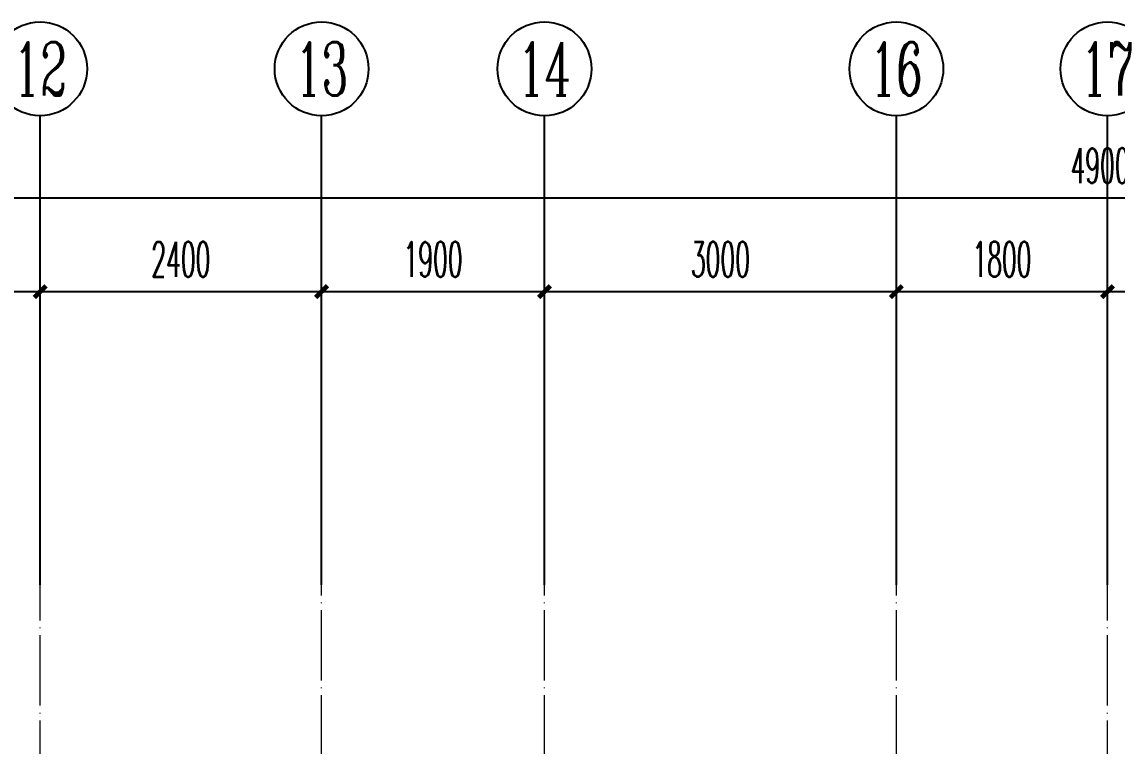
# Model space of a CAD drawing. Extents: x 27938 to 1042331, y -235042 to 1535213.
# Drawn here: x 697561 to 706899, y 531415 to 537590 of the extents above; entities that cross this region are included whole.
import ezdxf
from ezdxf.enums import TextEntityAlignment as Align

# ---------------------------------------------------------------- set-up
doc = ezdxf.new("R2010")
doc.units = 0
doc.header["$LTSCALE"] = 1000
doc.header["$MEASUREMENT"] = 0
doc.linetypes.add('DOTE', pattern=[2.42, 2, -0.2, 0.02, -0.2])
for name, color, linetype in [('3.5方案汇报，与郭总、侯月琴确定户型_t8$0$2020.03.04 -1安徽标准化洋房户型(UA）_t8_t8$0$看线', 154, 'Continuous'), ('AXIS', 3, 'Continuous'), ('AXIS_TEXT', 4, 'Continuous')]:
    doc.layers.add(name, color=color, linetype=linetype)
doc.layers.add('DOTE', color=19, linetype='DOTE', lineweight=9)
doc.styles.add('_TCH_AXIS', font='COMPLEX', dxfattribs={"bigfont": 'GBCBIG'})
doc.styles.add('_TCH_DIM_T3', font='SIMPLEX.shx', dxfattribs={"width": 0.494118, "bigfont": 'GBCBIG.shx'})
doc.styles.add('COMPLEX', font='COMPLEX')
doc.dimstyles.new('_TCH_ARCH&&100', dxfattribs={"dimtxt": 297.5, "dimasz": 100, "dimexe": 250, "dimexo": 300, "dimgap": 126.25, "dimtad": 1, "dimdec": 0, "dimzin": 0, "dimdsep": 46, "dimtxsty": '_TCH_DIM_T3', "dimblk": 'ARCHTICK', "dimcen": 0.09, "dimclrt": 4, "dimazin": 2, "dimtfac": 1, "dimtdec": 0, "dimtix": 1, "dimtmove": 2, "dimatfit": 3, "dimfxl": 1, "dimtolj": 1, "dimtzin": 0, "dimarcsym": 0})

# ---------------------------------------------------------------- blocks, each defined once
blk = doc.blocks.new('GFDGDGRDGRDG')
at = {"layer": 'DOTE', "linetype": 'DOTE', "ltscale": 0.3}
for p, q in [((590893.7, 360558.3), (590893.7, 376108.3)), ((593293.7, 368758.3), (593293.7, 376108.3)), ((595193.7, 368758.3), (595193.7, 376108.3)), ((598193.7, 368758.3), (598193.7, 376108.3)), ((599993.7, 360558.3), (599993.7, 376108.3))]:
    blk.add_line(p, q, dxfattribs=at)
blk = doc.blocks.new('_ArchTick')
at = {"color": 0, "linetype": 'ByBlock', "const_width": 0.4}
blk.add_lwpolyline([(-0.5, -0.5), (0.5, 0.5)], dxfattribs=at)
blk = doc.blocks.new('*D718')
at = {"layer": 'AXIS', "color": 0, "lineweight": -2}
for p, q in [((706816.6, 533090.4), (706816.6, 535540.4)), ((708616.6, 533090.4), (708616.6, 535540.4)), ((706816.6, 535290.4), (708616.6, 535290.4))]:
    blk.add_line(p, q, dxfattribs=at)
at = {"layer": 'Defpoints', "color": 0}
for p in [(708616.6, 535290.4), (706816.6, 532790.4), (708616.6, 532790.4)]:
    blk.add_point(p, dxfattribs=at)
at = {"layer": 'AXIS', "color": 0, "lineweight": -2, "xscale": 100, "yscale": 100, "zscale": 100, "rotation": 180}
blk.add_blockref('_ArchTick', (706816.6, 535290.4), dxfattribs=at)
at = {"layer": 'AXIS', "color": 0, "lineweight": -2, "xscale": 100, "yscale": 100, "zscale": 100}
blk.add_blockref('_ArchTick', (708616.6, 535290.4), dxfattribs=at)
at = {"layer": 'AXIS', "color": 4, "insert": (707716.6, 535565.4), "char_height": 297.5, "attachment_point": 5, "style": '_TCH_DIM_T3'}
blk.add_mtext('\\A1;1800', dxfattribs=at)
blk = doc.blocks.new('*D759')
at = {"layer": 'AXIS', "color": 0, "lineweight": -2}
for p, q in [((696016.6, 533090.4), (696016.6, 535540.4)), ((697716.6, 533090.4), (697716.6, 535540.4)), ((696016.6, 535290.4), (697716.6, 535290.4))]:
    blk.add_line(p, q, dxfattribs=at)
at = {"layer": 'Defpoints', "color": 0}
for p in [(697716.6, 535290.4), (696016.6, 532790.4), (697716.6, 532790.4)]:
    blk.add_point(p, dxfattribs=at)
at = {"layer": 'AXIS', "color": 0, "lineweight": -2, "xscale": 100, "yscale": 100, "zscale": 100, "rotation": 180}
blk.add_blockref('_ArchTick', (696016.6, 535290.4), dxfattribs=at)
at = {"layer": 'AXIS', "color": 0, "lineweight": -2, "xscale": 100, "yscale": 100, "zscale": 100}
blk.add_blockref('_ArchTick', (697716.6, 535290.4), dxfattribs=at)
at = {"layer": 'AXIS', "color": 4, "insert": (696866.6, 535565.4), "char_height": 297.5, "attachment_point": 5, "style": '_TCH_DIM_T3'}
blk.add_mtext('\\A1;1700', dxfattribs=at)
blk = doc.blocks.new('*D760')
at = {"layer": 'AXIS', "color": 0, "lineweight": -2}
for p, q in [((697716.6, 533090.4), (697716.6, 535540.4)), ((700116.6, 533090.4), (700116.6, 535540.4)), ((697716.6, 535290.4), (700116.6, 535290.4))]:
    blk.add_line(p, q, dxfattribs=at)
at = {"layer": 'Defpoints', "color": 0}
for p in [(700116.6, 535290.4), (697716.6, 532790.4), (700116.6, 532790.4)]:
    blk.add_point(p, dxfattribs=at)
at = {"layer": 'AXIS', "color": 0, "lineweight": -2, "xscale": 100, "yscale": 100, "zscale": 100, "rotation": 180}
blk.add_blockref('_ArchTick', (697716.6, 535290.4), dxfattribs=at)
at = {"layer": 'AXIS', "color": 0, "lineweight": -2, "xscale": 100, "yscale": 100, "zscale": 100}
blk.add_blockref('_ArchTick', (700116.6, 535290.4), dxfattribs=at)
at = {"layer": 'AXIS', "color": 4, "insert": (698916.6, 535565.4), "char_height": 297.5, "attachment_point": 5, "style": '_TCH_DIM_T3'}
blk.add_mtext('\\A1;2400', dxfattribs=at)
blk = doc.blocks.new('*D761')
at = {"layer": 'AXIS', "color": 0, "lineweight": -2}
for p, q in [((700116.6, 533090.4), (700116.6, 535540.4)), ((702016.6, 533090.4), (702016.6, 535540.4)), ((700116.6, 535290.4), (702016.6, 535290.4))]:
    blk.add_line(p, q, dxfattribs=at)
at = {"layer": 'Defpoints', "color": 0}
for p in [(702016.6, 535290.4), (700116.6, 532790.4), (702016.6, 532790.4)]:
    blk.add_point(p, dxfattribs=at)
at = {"layer": 'AXIS', "color": 0, "lineweight": -2, "xscale": 100, "yscale": 100, "zscale": 100, "rotation": 180}
blk.add_blockref('_ArchTick', (700116.6, 535290.4), dxfattribs=at)
at = {"layer": 'AXIS', "color": 0, "lineweight": -2, "xscale": 100, "yscale": 100, "zscale": 100}
blk.add_blockref('_ArchTick', (702016.6, 535290.4), dxfattribs=at)
at = {"layer": 'AXIS', "color": 4, "insert": (701066.6, 535565.4), "char_height": 297.5, "attachment_point": 5, "style": '_TCH_DIM_T3'}
blk.add_mtext('\\A1;1900', dxfattribs=at)
blk = doc.blocks.new('*D762')
at = {"layer": 'AXIS', "color": 0, "lineweight": -2}
for p, q in [((702016.6, 533090.4), (702016.6, 535540.4)), ((705016.6, 533090.4), (705016.6, 535540.4)), ((702016.6, 535290.4), (705016.6, 535290.4))]:
    blk.add_line(p, q, dxfattribs=at)
at = {"layer": 'Defpoints', "color": 0}
for p in [(705016.6, 535290.4), (702016.6, 532790.4), (705016.6, 532790.4)]:
    blk.add_point(p, dxfattribs=at)
at = {"layer": 'AXIS', "color": 0, "lineweight": -2, "xscale": 100, "yscale": 100, "zscale": 100, "rotation": 180}
blk.add_blockref('_ArchTick', (702016.6, 535290.4), dxfattribs=at)
at = {"layer": 'AXIS', "color": 0, "lineweight": -2, "xscale": 100, "yscale": 100, "zscale": 100}
blk.add_blockref('_ArchTick', (705016.6, 535290.4), dxfattribs=at)
at = {"layer": 'AXIS', "color": 4, "insert": (703516.6, 535565.4), "char_height": 297.5, "attachment_point": 5, "style": '_TCH_DIM_T3'}
blk.add_mtext('\\A1;3000', dxfattribs=at)
blk = doc.blocks.new('*D763')
at = {"layer": 'AXIS', "color": 0, "lineweight": -2}
for p, q in [((705016.6, 533090.4), (705016.6, 535540.4)), ((706816.6, 533090.4), (706816.6, 535540.4)), ((705016.6, 535290.4), (706816.6, 535290.4))]:
    blk.add_line(p, q, dxfattribs=at)
at = {"layer": 'Defpoints', "color": 0}
for p in [(706816.6, 535290.4), (705016.6, 532790.4), (706816.6, 532790.4)]:
    blk.add_point(p, dxfattribs=at)
at = {"layer": 'AXIS', "color": 0, "lineweight": -2, "xscale": 100, "yscale": 100, "zscale": 100, "rotation": 180}
blk.add_blockref('_ArchTick', (705016.6, 535290.4), dxfattribs=at)
at = {"layer": 'AXIS', "color": 0, "lineweight": -2, "xscale": 100, "yscale": 100, "zscale": 100}
blk.add_blockref('_ArchTick', (706816.6, 535290.4), dxfattribs=at)
at = {"layer": 'AXIS', "color": 4, "insert": (705916.6, 535565.4), "char_height": 297.5, "attachment_point": 5, "style": '_TCH_DIM_T3'}
blk.add_mtext('\\A1;1800', dxfattribs=at)
blk = doc.blocks.new('*D764')
at = {"layer": 'AXIS', "color": 0, "lineweight": -2}
for p, q in [((682316.6, 533090.4), (682316.6, 536340.4)), ((731316.6, 533090.4), (731316.6, 536340.4)), ((682316.6, 536090.4), (731316.6, 536090.4))]:
    blk.add_line(p, q, dxfattribs=at)
at = {"layer": 'Defpoints', "color": 0}
for p in [(731316.6, 536090.4), (682316.6, 532790.4), (731316.6, 532790.4)]:
    blk.add_point(p, dxfattribs=at)
at = {"layer": 'AXIS', "color": 0, "lineweight": -2, "xscale": 100, "yscale": 100, "zscale": 100, "rotation": 180}
blk.add_blockref('_ArchTick', (682316.6, 536090.4), dxfattribs=at)
at = {"layer": 'AXIS', "color": 0, "lineweight": -2, "xscale": 100, "yscale": 100, "zscale": 100}
blk.add_blockref('_ArchTick', (731316.6, 536090.4), dxfattribs=at)
at = {"layer": 'AXIS', "color": 4, "insert": (706816.6, 536365.4), "char_height": 297.5, "attachment_point": 5, "style": '_TCH_DIM_T3'}
blk.add_mtext('\\A1;49000', dxfattribs=at)
blk = doc.blocks.new('_AXISO')
blk.add_circle((0, 0), 0.5)
at = {"layer": 'AXIS_TEXT', "style": 'COMPLEX', "width": 1.041667}
blk.add_attdef('A', text='', height=0.56, dxfattribs=at).set_placement((-0.25, -0.28), (0.25, -0.28), align=Align.FIT)

msp = doc.modelspace()

# ---------------------------------------------------------------- linework, layer by layer
at = {"layer": 'AXIS'}
for p, q in [((697716.6, 532790.4), (697716.6, 536790.4)), ((700116.6, 532790.4), (700116.6, 536790.4)), ((702016.6, 532790.4), (702016.6, 536790.4)), ((705016.6, 532790.4), (705016.6, 536790.4)), ((706816.6, 532790.4), (706816.6, 536790.4))]:
    msp.add_line(p, q, dxfattribs=at)

# ---------------------------------------------------------------- block references
at = {"layer": '3.5方案汇报，与郭总、侯月琴确定户型_t8$0$2020.03.04 -1安徽标准化洋房户型(UA）_t8_t8$0$看线', "ltscale": 10}
msp.add_blockref('GFDGDGRDGRDG', (106822.9, 156682.1), dxfattribs=at)
at = {"layer": 'AXIS'}
ref = msp.add_blockref('_AXISO', (697716.6, 537190.4), dxfattribs=dict(at, xscale=800, yscale=800, zscale=800))
ref.add_attrib('A', '12', dxfattribs={"layer": 'AXIS_TEXT', "height": 452.55, "style": '_TCH_AXIS', "width": 0.724138}).set_placement((697490.3, 536964.2), (697942.9, 536964.2), align=Align.FIT)
ref = msp.add_blockref('_AXISO', (700116.6, 537190.4), dxfattribs=dict(at, xscale=800, yscale=800, zscale=800))
ref.add_attrib('A', '13', dxfattribs={"layer": 'AXIS_TEXT', "height": 452.55, "style": '_TCH_AXIS', "width": 0.724138}).set_placement((699890.3, 536964.2), (700342.9, 536964.2), align=Align.FIT)
ref = msp.add_blockref('_AXISO', (702016.6, 537190.4), dxfattribs=dict(at, xscale=800, yscale=800, zscale=800))
ref.add_attrib('A', '14', dxfattribs={"layer": 'AXIS_TEXT', "height": 452.55, "style": '_TCH_AXIS', "width": 0.677419}).set_placement((701790.3, 536964.2), (702242.9, 536964.2), align=Align.FIT)
ref = msp.add_blockref('_AXISO', (705016.6, 537190.4), dxfattribs=dict(at, xscale=800, yscale=800, zscale=800))
ref.add_attrib('A', '16', dxfattribs={"layer": 'AXIS_TEXT', "height": 452.55, "style": '_TCH_AXIS', "width": 0.724138}).set_placement((704790.3, 536964.2), (705242.9, 536964.2), align=Align.FIT)
ref = msp.add_blockref('_AXISO', (706816.6, 537190.4), dxfattribs=dict(at, xscale=800, yscale=800, zscale=800))
ref.add_attrib('A', '17', dxfattribs={"layer": 'AXIS_TEXT', "height": 452.55, "style": '_TCH_AXIS', "width": 0.724138}).set_placement((706590.3, 536964.2), (707042.9, 536964.2), align=Align.FIT)

# ---------------------------------------------------------------- dimensions: what is measured, and where the dimension line sits
for p1, p2, distance, picture, middle in [((682316.6, 532790.4), (731316.6, 532790.4), 3300, '*D764', (706816.6, 536365.4)), ((696016.6, 532790.4), (697716.6, 532790.4), 2500, '*D759', (696866.6, 535565.4)), ((697716.6, 532790.4), (700116.6, 532790.4), 2500, '*D760', (698916.6, 535565.4)), ((700116.6, 532790.4), (702016.6, 532790.4), 2500, '*D761', (701066.6, 535565.4)), ((702016.6, 532790.4), (705016.6, 532790.4), 2500, '*D762', (703516.6, 535565.4)), ((705016.6, 532790.4), (706816.6, 532790.4), 2500, '*D763', (705916.6, 535565.4)), ((706816.6, 532790.4), (708616.6, 532790.4), 2500, '*D718', (707716.6, 535565.4))]:
    dim = msp.add_aligned_dim(p1=p1, p2=p2, distance=distance, dimstyle='_TCH_ARCH&&100', dxfattribs=at)
    dim.commit()
    dim.dimension.update_dxf_attribs({"geometry": picture, "text_midpoint": middle})

doc.saveas('drawing.dxf')
